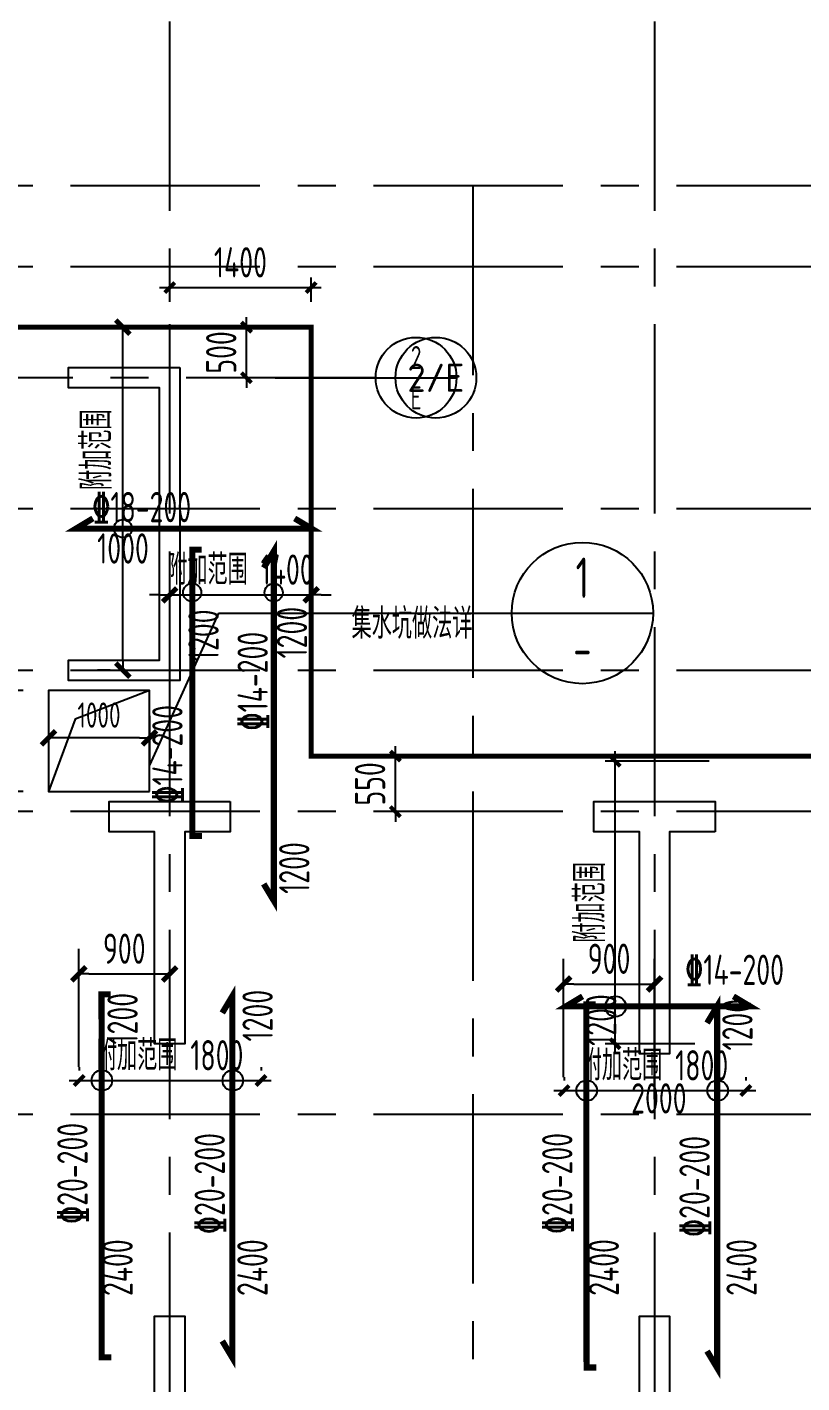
# Model space of a CAD drawing. Extents: x 627893 to 789462, y -407363 to 145317.
# Drawn here: x 683223 to 690894, y 118953 to 132387 of the extents above; entities that cross this region are included whole.
import ezdxf
from ezdxf.enums import TextEntityAlignment as Align

# ---------------------------------------------------------------- set-up
doc = ezdxf.new("R2010")
doc.units = 0
doc.header["$LTSCALE"] = 100
doc.linetypes.add('CENTER', pattern=[2, 1.25, -0.25, 0.25, -0.25])
doc.layers.get('0').update_dxf_attribs({"linetype": 'CONTINUOUS'})
doc.layers.get('Defpoints').update_dxf_attribs({"linetype": 'CONTINUOUS'})
for name, color, linetype in [('1508', 2, 'CONTINUOUS'), ('451', 7, 'CONTINUOUS'), ('AXIS', 3, 'CONTINUOUS'), ('DIM', 3, 'CONTINUOUS'), ('dim-wall', 7, 'CONTINUOUS'), ('JSK', 4, 'CONTINUOUS'), ('PAXIS', 253, 'CENTER'), ('s索引', 6, 'CONTINUOUS'), ('THIN', 7, 'CONTINUOUS'), ('Z-TEXT', 2, 'CONTINUOUS'), ('板底钢筋', 24, 'CONTINUOUS'), ('砼墙', 3, 'CONTINUOUS')]:
    doc.layers.add(name, color=color, linetype=linetype)
doc.layers.add('REIN', color=6, linetype='CONTINUOUS', lineweight=18)
doc.styles.add('CADReader_TextStyle', font='tssdeng.shx', dxfattribs={"height": 0.2, "bigfont": 'gbcbig.shx'})
doc.styles.get("Standard").update_dxf_attribs({"font": 'tssdeng.shx', "width": 0.7, "bigfont": 'tssdchn.shx'})
doc.styles.add('TSSD_Dimension', font='Tssdeng.shx', dxfattribs={"width": 0.7, "bigfont": 'tssdchn.shx'})
doc.styles.add('TSSD_Num', font='Tssdeng.shx', dxfattribs={"width": 0.7, "bigfont": 'hztxt.shx'})
doc.dimstyles.new('TSSD_100_100', dxfattribs={"dimtxt": 300, "dimasz": 100, "dimexe": 100, "dimexo": 250, "dimgap": 100, "dimtad": 1, "dimdec": 0, "dimzin": 0, "dimdsep": 46, "dimtxsty": 'TSSD_Dimension', "dimblk": 'ARCHTICK', "dimcen": 0, "dimdle": 100, "dimclrt": 7, "dimadec": 0, "dimazin": 0, "dimtfac": 1, "dimtdec": 0, "dimtix": 1, "dimtmove": 2, "dimatfit": 3, "dimfxl": 1, "dimtolj": 1, "dimtzin": 0, "dimarcsym": 0})
doc.dimstyles.new('TSSD_100_100$0', dxfattribs={"dimtxt": 300, "dimasz": 100, "dimexe": 250, "dimexo": 250, "dimgap": 100, "dimtad": 1, "dimdec": 0, "dimzin": 0, "dimdsep": 46, "dimtxsty": 'TSSD_Dimension', "dimblk": '_TSDBK', "dimblk1": '_TSDBK', "dimblk2": '_TSDBK', "dimsah": 1, "dimcen": 0, "dimclrt": 7, "dimadec": 0, "dimazin": 0, "dimtfac": 1, "dimtdec": 0, "dimtix": 1, "dimtmove": 2, "dimatfit": 3, "dimldrblk": '_TSDBK', "dimfxl": 1, "dimtolj": 1, "dimtzin": 0, "dimarcsym": 0})

# ---------------------------------------------------------------- blocks, each defined once
blk = doc.blocks.new('_ArchTick')
at = {"color": 0, "linetype": 'ByBlock', "const_width": 0.4}
blk.add_lwpolyline([(-0.5, -0.5), (0.5, 0.5)], dxfattribs=at)
blk = doc.blocks.new('*D7')
at = {"layer": 'Defpoints', "color": 0}
for p in [(690339, 121849), (688539, 121732), (690339, 121732)]:
    blk.add_point(p, dxfattribs=at)
at = {"layer": 'dim-wall', "color": 0, "lineweight": -2}
for p, q in [((688539, 121982), (688539, 121949)), ((690339, 121982), (690339, 121949)), ((688439, 121849), (690439, 121849))]:
    blk.add_line(p, q, dxfattribs=at)
at = {"layer": 'dim-wall', "color": 0, "lineweight": -2, "xscale": 100, "yscale": 100, "zscale": 100, "rotation": 180}
blk.add_blockref('_ArchTick', (688539, 121849), dxfattribs=at)
at = {"layer": 'dim-wall', "color": 0, "lineweight": -2, "xscale": 100, "yscale": 100, "zscale": 100}
blk.add_blockref('_ArchTick', (690339, 121849), dxfattribs=at)
at = {"layer": 'dim-wall', "color": 7, "insert": (689439, 122099), "char_height": 300, "attachment_point": 5, "style": 'TSSD_Dimension'}
blk.add_mtext('\\A1;附加范围 1800', dxfattribs=at)
blk = doc.blocks.new('*D8')
at = {"layer": 'Defpoints', "color": 0}
for p in [(689045, 125113), (690225, 125113), (690085, 122313)]:
    blk.add_point(p, dxfattribs=at)
at = {"layer": 'DIM', "color": 0, "lineweight": -2}
for p, q in [((689045, 122213), (689045, 125213)), ((689975, 125113), (688945, 125113)), ((689835, 122313), (688945, 122313))]:
    blk.add_line(p, q, dxfattribs=at)
at = {"layer": 'DIM', "color": 0, "lineweight": -2, "xscale": 100, "yscale": 100, "zscale": 100}
for p, rotation in [((689045, 125113), 90), ((689045, 122313), 270)]:
    blk.add_blockref('_ArchTick', p, dxfattribs=dict(at, rotation=rotation))
at = {"layer": 'DIM', "color": 7, "insert": (688795, 123713), "char_height": 300, "attachment_point": 5, "rotation": 90, "style": 'TSSD_Dimension'}
blk.add_mtext('\\A1;\\A1;附加范围', dxfattribs=at)
blk = doc.blocks.new('*D29')
at = {"layer": 'Defpoints', "color": 0}
for p in [(685248, 129413), (685395, 129413), (685248, 128913)]:
    blk.add_point(p, dxfattribs=at)
at = {"layer": 'DIM', "color": 0, "lineweight": -2}
for p, q in [((685395, 129413), (685395, 129513)), ((685395, 128913), (685395, 129413)), ((685498, 129413), (685495, 129413)), ((685395, 128913), (685395, 128813)), ((685498, 128913), (685495, 128913))]:
    blk.add_line(p, q, dxfattribs=at)
at = {"layer": 'DIM', "color": 0, "lineweight": -2, "xscale": 100, "yscale": 100, "zscale": 100}
for p, rotation in [((685395, 129413), 270), ((685395, 128913), 90)]:
    blk.add_blockref('_ArchTick', p, dxfattribs=dict(at, rotation=rotation))
at = {"layer": 'DIM', "color": 7, "insert": (685145, 129163), "char_height": 300, "attachment_point": 5, "rotation": 90, "style": 'TSSD_Dimension'}
blk.add_mtext('\\A1;500', dxfattribs=at)
blk = doc.blocks.new('*D30')
at = {"layer": 'Defpoints', "color": 0}
for p in [(686035, 129806), (684635, 129413), (686035, 129413)]:
    blk.add_point(p, dxfattribs=at)
at = {"layer": 'DIM', "color": 0, "lineweight": -2}
for p, q in [((684535, 129806), (686135, 129806)), ((684635, 129663), (684635, 129906)), ((686035, 129663), (686035, 129906))]:
    blk.add_line(p, q, dxfattribs=at)
at = {"layer": 'DIM', "color": 0, "lineweight": -2, "xscale": 100, "yscale": 100, "zscale": 100, "rotation": 180}
blk.add_blockref('_ArchTick', (684635, 129806), dxfattribs=at)
at = {"layer": 'DIM', "color": 0, "lineweight": -2, "xscale": 100, "yscale": 100, "zscale": 100}
blk.add_blockref('_ArchTick', (686035, 129806), dxfattribs=at)
at = {"layer": 'DIM', "color": 7, "insert": (685335, 130056), "char_height": 300, "attachment_point": 5, "style": 'TSSD_Dimension'}
blk.add_mtext('\\A1;1400', dxfattribs=at)
blk = doc.blocks.new('*D31')
at = {"layer": 'Defpoints', "color": 0}
for p in [(686869, 125163), (687023, 125163), (687023, 124613)]:
    blk.add_point(p, dxfattribs=at)
at = {"layer": 'DIM', "color": 0, "lineweight": -2}
for p, q in [((686869, 125163), (686869, 125263)), ((686773, 125163), (686769, 125163)), ((686869, 124613), (686869, 125163)), ((686773, 124613), (686769, 124613)), ((686869, 124613), (686869, 124513))]:
    blk.add_line(p, q, dxfattribs=at)
at = {"layer": 'DIM', "color": 0, "lineweight": -2, "xscale": 100, "yscale": 100, "zscale": 100}
for p, rotation in [((686869, 125163), 270), ((686869, 124613), 90)]:
    blk.add_blockref('_ArchTick', p, dxfattribs=dict(at, rotation=rotation))
at = {"layer": 'DIM', "color": 7, "insert": (686619, 124888), "char_height": 300, "attachment_point": 5, "rotation": 90, "style": 'TSSD_Dimension'}
blk.add_mtext('\\A1;550', dxfattribs=at)
blk = doc.blocks.new('_TSDBK')
blk.add_line((-1, 0), (0, 0))
at = {"const_width": 0.5}
blk.add_lwpolyline([(-0.7, -0.7), (0.7, 0.7)], dxfattribs=at)
blk = doc.blocks.new('*D38')
at = {"layer": 'Defpoints', "color": 0}
for p in [(684435, 125812), (683435, 125409), (683435, 125345)]:
    blk.add_point(p, dxfattribs=at)
at = {"layer": 'dim-wall', "color": 0, "lineweight": -2}
for p, q in [((684435, 125562), (684435, 125095)), ((684335, 125345), (683535, 125345)), ((683435, 125159), (683435, 125095))]:
    blk.add_line(p, q, dxfattribs=at)
at = {"layer": 'dim-wall', "color": 0, "lineweight": -2, "xscale": 100, "yscale": 100, "zscale": 100, "rotation": 180}
blk.add_blockref('_TSDBK', (683435, 125345), dxfattribs=at)
at = {"layer": 'dim-wall', "color": 0, "lineweight": -2, "xscale": 100, "yscale": 100, "zscale": 100}
blk.add_blockref('_TSDBK', (684435, 125345), dxfattribs=at)
at = {"layer": 'dim-wall', "color": 7, "insert": (683935, 125570), "char_height": 250, "attachment_point": 5, "style": 'TSSD_Dimension'}
blk.add_mtext('\\A1;1000', dxfattribs=at)
blk = doc.blocks.new('*D39')
at = {"layer": 'Defpoints', "color": 0}
for p in [(683435, 125813), (682850, 124812), (683435, 124812)]:
    blk.add_point(p, dxfattribs=at)
at = {"layer": 'dim-wall', "color": 0, "lineweight": -2}
for p, q in [((683185, 125813), (682600, 125813)), ((682850, 125713), (682850, 124912)), ((683185, 124812), (682600, 124812))]:
    blk.add_line(p, q, dxfattribs=at)
at = {"layer": 'dim-wall', "color": 0, "lineweight": -2, "xscale": 100, "yscale": 100, "zscale": 100}
for p, rotation in [((682850, 125813), 90), ((682850, 124812), 270)]:
    blk.add_blockref('_TSDBK', p, dxfattribs=dict(at, rotation=rotation))
at = {"layer": 'dim-wall', "color": 7, "insert": (682625, 125312), "char_height": 250, "attachment_point": 5, "rotation": 90, "style": 'TSSD_Dimension'}
blk.add_mtext('\\A1;1000', dxfattribs=at)
blk = doc.blocks.new('*D40')
at = {"layer": 'Defpoints', "color": 0}
for p in [(683435, 124812), (682850, 124613), (683435, 124613)]:
    blk.add_point(p, dxfattribs=at)
at = {"layer": 'dim-wall', "color": 0, "lineweight": -2}
for p, q in [((682850, 124912), (682850, 125012)), ((683185, 124812), (682600, 124812)), ((682850, 124812), (682850, 124613)), ((683185, 124613), (682600, 124613)), ((682850, 124513), (682850, 124413))]:
    blk.add_line(p, q, dxfattribs=at)
at = {"layer": 'dim-wall', "color": 0, "lineweight": -2, "xscale": 100, "yscale": 100, "zscale": 100}
for p, rotation in [((682850, 124812), 270), ((682850, 124613), 90)]:
    blk.add_blockref('_TSDBK', p, dxfattribs=dict(at, rotation=rotation))
at = {"layer": 'dim-wall', "color": 7, "insert": (682625, 124712), "char_height": 250, "attachment_point": 5, "rotation": 90, "style": 'TSSD_Dimension'}
blk.add_mtext('\\A1;200', dxfattribs=at)
blk = doc.blocks.new('ts_idx')
at = {"color": 0, "linetype": 'ByBlock', "lineweight": -2}
blk.add_line((-0.5, 0), (0.5, 0), dxfattribs=at)
blk.add_circle((0, 0), 0.5, dxfattribs=at)
at = {"color": 0, "linetype": 'ByBlock', "lineweight": -2, "style": 'TSSD_Num', "width": 0.7}
for tag, p in [('1', (0, 0.25)), ('A', (0, -0.25))]:
    blk.add_attdef(tag, text='', height=0.2857, dxfattribs=at).set_placement(p, align=Align.MIDDLE_CENTER)
blk = doc.blocks.new('*D76')
at = {"layer": 'Defpoints', "color": 0}
for p in [(685539, 121949), (683739, 121832), (685539, 121832)]:
    blk.add_point(p, dxfattribs=at)
at = {"layer": 'dim-wall', "color": 0, "lineweight": -2}
for p, q in [((683739, 122082), (683739, 122049)), ((685539, 122082), (685539, 122049)), ((683639, 121949), (685639, 121949))]:
    blk.add_line(p, q, dxfattribs=at)
at = {"layer": 'dim-wall', "color": 0, "lineweight": -2, "xscale": 100, "yscale": 100, "zscale": 100, "rotation": 180}
blk.add_blockref('_ArchTick', (683739, 121949), dxfattribs=at)
at = {"layer": 'dim-wall', "color": 0, "lineweight": -2, "xscale": 100, "yscale": 100, "zscale": 100}
blk.add_blockref('_ArchTick', (685539, 121949), dxfattribs=at)
at = {"layer": 'dim-wall', "color": 7, "insert": (684639, 122199), "char_height": 300, "attachment_point": 5, "style": 'TSSD_Dimension'}
blk.add_mtext('\\A1;附加范围 1800', dxfattribs=at)
blk = doc.blocks.new('*D81')
at = {"layer": 'Defpoints', "color": 0}
for p in [(686035, 126761), (684635, 126189), (686035, 126189)]:
    blk.add_point(p, dxfattribs=at)
at = {"layer": 'dim-wall', "color": 0, "lineweight": -2}
for p, q in [((684635, 126439), (684635, 127011)), ((686035, 126439), (686035, 127011)), ((684535, 126761), (684435, 126761)), ((684635, 126761), (686035, 126761)), ((686135, 126761), (686235, 126761))]:
    blk.add_line(p, q, dxfattribs=at)
at = {"layer": 'dim-wall', "color": 0, "lineweight": -2, "xscale": 100, "yscale": 100, "zscale": 100}
blk.add_blockref('_TSDBK', (684635, 126761), dxfattribs=at)
at = {"layer": 'dim-wall', "color": 0, "lineweight": -2, "xscale": 100, "yscale": 100, "zscale": 100, "rotation": 180}
blk.add_blockref('_TSDBK', (686035, 126761), dxfattribs=at)
at = {"layer": 'dim-wall', "color": 7, "insert": (685335, 127011), "char_height": 300, "attachment_point": 5, "style": 'TSSD_Dimension'}
blk.add_mtext('\\A1;附加范围 1400', dxfattribs=at)
blk = doc.blocks.new('*D82')
at = {"layer": 'Defpoints', "color": 0}
for p in [(684171, 129413), (684185, 129413), (684294, 126014)]:
    blk.add_point(p, dxfattribs=at)
at = {"layer": 'dim-wall', "color": 0, "lineweight": -2}
for p, q in [((683935, 129413), (683921, 129413)), ((684171, 126114), (684171, 129313)), ((684044, 126014), (683921, 126014))]:
    blk.add_line(p, q, dxfattribs=at)
at = {"layer": 'dim-wall', "color": 0, "lineweight": -2, "xscale": 100, "yscale": 100, "zscale": 100}
for p, rotation in [((684171, 129413), 90), ((684171, 126014), 270)]:
    blk.add_blockref('_TSDBK', p, dxfattribs=dict(at, rotation=rotation))
at = {"layer": 'dim-wall', "color": 7, "insert": (683909, 128199), "char_height": 300, "attachment_point": 5, "rotation": 90, "style": 'TSSD_Dimension'}
blk.add_mtext('\\A1;\\A1;\\A1;\\A1;\\A1;附加范围', dxfattribs=at)
blk = doc.blocks.new('*D86')
at = {"layer": 'Defpoints', "color": 0}
for p in [(684635, 123005), (683735, 121833), (684635, 121613)]:
    blk.add_point(p, dxfattribs=at)
at = {"layer": 'DIM', "color": 0, "lineweight": -2}
for p, q in [((683735, 122083), (683735, 123255)), ((684635, 121863), (684635, 123255)), ((683835, 123005), (684535, 123005))]:
    blk.add_line(p, q, dxfattribs=at)
at = {"layer": 'DIM', "color": 0, "lineweight": -2, "xscale": 100, "yscale": 100, "zscale": 100, "rotation": 180}
blk.add_blockref('_TSDBK', (683735, 123005), dxfattribs=at)
at = {"layer": 'DIM', "color": 0, "lineweight": -2, "xscale": 100, "yscale": 100, "zscale": 100}
blk.add_blockref('_TSDBK', (684635, 123005), dxfattribs=at)
at = {"layer": 'DIM', "color": 7, "insert": (684185, 123255), "char_height": 300, "attachment_point": 5, "style": 'TSSD_Dimension'}
blk.add_mtext('\\A1;900', dxfattribs=at)
blk = doc.blocks.new('*D87')
at = {"layer": 'Defpoints', "color": 0}
for p in [(689435, 122905), (688535, 121733), (689435, 121513)]:
    blk.add_point(p, dxfattribs=at)
at = {"layer": 'DIM', "color": 0, "lineweight": -2}
for p, q in [((688535, 121983), (688535, 123155)), ((689435, 121763), (689435, 123155)), ((688635, 122905), (689335, 122905))]:
    blk.add_line(p, q, dxfattribs=at)
at = {"layer": 'DIM', "color": 0, "lineweight": -2, "xscale": 100, "yscale": 100, "zscale": 100, "rotation": 180}
blk.add_blockref('_TSDBK', (688535, 122905), dxfattribs=at)
at = {"layer": 'DIM', "color": 0, "lineweight": -2, "xscale": 100, "yscale": 100, "zscale": 100}
blk.add_blockref('_TSDBK', (689435, 122905), dxfattribs=at)
at = {"layer": 'DIM', "color": 7, "insert": (688985, 123155), "char_height": 300, "attachment_point": 5, "style": 'TSSD_Dimension'}
blk.add_mtext('\\A1;900', dxfattribs=at)

msp = doc.modelspace()

# ---------------------------------------------------------------- linework, layer by layer
at = {"layer": '1508', "const_width": 50}
msp.add_lwpolyline([(715734.5, 129412.5), (712034.5, 129412.5), (712034.5, 125162.5), (703284.5, 125162.5), (703284.5, 129212.5), (694784.5, 129212.5), (694784.5, 125162.5), (686034.5, 125162.5), (686034.5, 129412.5), (682334.5, 129412.5), (682334.5, 131312.5), (678734.5, 131312.5), (678734.5, 130512.5), (673934.5, 130512.5), (673934.5, 130512.5), (673934.5, 130512.5), (673934.5, 121112.5), (673934.5, 121112.5), (673934.5, 121112.5), (678034.5, 121112.5), (678034.5, 116012.5), (720034.5, 116012.5)], dxfattribs=at)
at = {"layer": '451'}
for centre, radius in [((684857.1, 126783.8), 89.9), ((685663.5, 126783.8), 89.9), ((689049.6, 122682.5), 102.2), ((683963.3, 121949.4), 102.2), ((685259.6, 121949.4), 102.2), ((688763.3, 121849.4), 102.2), ((690059.6, 121849.4), 102.2)]:
    msp.add_circle(centre, radius, dxfattribs=at)
at = {"layer": 'AXIS', "linetype": 'Continuous'}
msp.add_lwpolyline([(685680.6, 128912.5), (686870.1, 128912.5)], dxfattribs=at)
msp.add_circle((687270, 128912.5), 400, dxfattribs=at)
at = {"layer": 'dim-wall'}
msp.add_circle((684171.3, 127418.1), 89.4, dxfattribs=at)
at = {"layer": 'JSK'}
msp.add_lwpolyline([(684434.5, 124812.5), (684434.5, 125812.5), (683434.5, 125812.5), (683434.5, 124812.5)], close=True, dxfattribs=at)
msp.add_lwpolyline([(684434.5, 125812.5), (683698.4, 125529.1), (683434.5, 124812.5)], dxfattribs=at)
at = {"layer": 'PAXIS', "ltscale": 15}
for points in [[(684634.5, 132441.9), (684634.5, 114510.6)], [(689434.5, 132441.9), (689434.5, 114510.6)], [(724528.6, 130812.9), (673466.9, 130812.9)], [(687634.5, 130812.9), (687634.5, 114510.6)], [(724528.6, 130012.9), (673466.9, 130012.9)], [(686674.4, 128912.5), (680981.6, 128912.5)], [(724528.6, 127612.9), (673466.9, 127612.9)], [(724528.6, 126012.9), (673466.9, 126012.9)], [(724528.6, 124612.9), (673466.9, 124612.9)], [(724528.6, 121612.9), (673466.9, 121612.9)]]:
    msp.add_lwpolyline(points, dxfattribs=at)
at = {"layer": 'REIN', "const_width": 60}
for points in [[(684955.5, 124372.8), (684859.8, 124372.8), (684859.2, 127209.7), (684950.6, 127209.7)], [(684057.4, 119205.2), (683961.7, 119205.2), (683959.8, 122801.8), (684051.2, 122801.8)], [(688857.4, 119105.2), (688761.7, 119105.2), (688759.8, 122701.8), (688851.2, 122701.8)]]:
    msp.add_lwpolyline(points, dxfattribs=at)
at = {"layer": 's索引'}
for q in [(684434.5, 125073.8), (688020.6, 126581)]:
    msp.add_line((685119.4, 126581), q, dxfattribs=at)
at = {"layer": '板底钢筋', "const_width": 60}
for points in [[(683874.6, 127518.1), (683708, 127418.1), (686038.5, 127418.1), (685871.8, 127518.1)], [(685565.8, 123896.9), (685665.8, 123730.3), (685665.8, 127194.8), (685565.8, 127028.2)], [(685155.3, 119367.8), (685255.3, 119201.1), (685255.3, 122784.9), (685155.3, 122618.3)], [(688722.5, 122782.5), (688555.8, 122682.5), (690382.8, 122682.5), (690216.1, 122782.5)], [(689955.3, 119267.8), (690055.3, 119101.1), (690055.3, 122684.9), (689955.3, 122518.3)]]:
    msp.add_lwpolyline(points, dxfattribs=at)
at = {"layer": '砼墙'}
for points in [[(684734.5, 129012.5), (684734.5, 125912.5), (683634.5, 125912.5), (683634.5, 126112.5), (684534.5, 126112.5), (684534.5, 128812.5), (683634.5, 128812.5), (683634.5, 129012.5)], [(685234.5, 124712.5), (685234.5, 124412.5), (684784.5, 124412.5), (684784.5, 122312.5), (684484.5, 122312.5), (684484.5, 124412.5), (684034.5, 124412.5), (684034.5, 124712.5), (684784.5, 124712.5)], [(690034.5, 124412.5), (689584.5, 124412.5), (689584.5, 122212.5), (689284.5, 122212.5), (689284.5, 124412.5), (688834.5, 124412.5), (688834.5, 124712.5), (689584.5, 124712.5), (690034.5, 124712.5)], [(685384.5, 116712.5), (685384.5, 116412.5), (684484.5, 116412.5), (683884.5, 116412.5), (683884.5, 116712.5), (684484.5, 116712.5), (684484.5, 119612.5), (684784.5, 119612.5), (684784.5, 116712.5)], [(689934.5, 116712.5), (689934.5, 116412.5), (689284.5, 116412.5), (688934.5, 116412.5), (688934.5, 116712.5), (689284.5, 116712.5), (689284.5, 119612.5), (689584.5, 119612.5), (689584.5, 116712.5)]]:
    msp.add_lwpolyline(points, close=True, dxfattribs=at)

# ---------------------------------------------------------------- block references
at = {"layer": 'AXIS'}
ref = msp.add_blockref('ts_idx', (687074.4, 128912.5), dxfattribs=dict(at, xscale=800, yscale=800, zscale=800))
ref.add_attrib('1', '2', dxfattribs={"layer": 'THIN', "height": 228.6, "style": 'TSSD_Num', "width": 0.7}).set_placement((687074.4, 129112.5), align=Align.MIDDLE_CENTER)
ref.add_attrib('10', 'E', dxfattribs={"layer": 'THIN', "height": 228.6, "style": 'TSSD_Num', "width": 0.7}).set_placement((687074.4, 128712.5), align=Align.MIDDLE_CENTER)
at = {"layer": 's索引'}
ref = msp.add_blockref('ts_idx', (688720.6, 126581), dxfattribs=dict(at, xscale=1400, yscale=1400, zscale=1400))
ref.add_attrib('1', '1', dxfattribs={"layer": 'THIN', "height": 400, "style": 'TSSD_Num', "width": 0.7}).set_placement((688720.6, 126931), align=Align.MIDDLE_CENTER)
ref.add_attrib('10', '-', dxfattribs={"layer": 'THIN', "height": 400, "style": 'TSSD_Num', "width": 0.7}).set_placement((688720.6, 126231), align=Align.MIDDLE_CENTER)

# ---------------------------------------------------------------- texts
at = {"layer": 'AXIS', "color": 7, "style": 'CADReader_TextStyle'}
msp.add_text('2/E', height=280, dxfattribs=at).set_placement((687270, 128912.5), align=Align.MIDDLE)
at = {"layer": 's索引', "width": 0.7}
msp.add_text('集水坑做法详', height=300, dxfattribs=at).set_placement((686435.2, 126236.3), align=Align.BOTTOM_LEFT)
at = {"layer": 'Z-TEXT', "width": 0.7}
for s, p in [('%%13218-200', (683868, 127480.6)), ('1000', (683916.4, 127070.5)), ('%%13214-200', (689738.4, 122895.8)), ('2000', (689203.6, 121621.8))]:
    msp.add_text(s, height=300, dxfattribs=at).set_placement(p)
for s, p in [('1200', (685119.9, 126104.7)), ('1200', (685994.7, 126130.9)), ('%%13214-200', (685606.1, 125416.4)), ('%%13214-200', (684762.2, 124691.1)), ('1200', (686018, 123798.6)), ('1200', (684318, 122305.4)), ('1200', (685655.1, 122335.7)), ('1200', (689057, 122292)), ('1200', (690405.5, 122246)), ('%%13220-200', (683821.9, 120527.5)), ('%%13220-200', (685181.1, 120426.6)), ('%%13220-200', (688621.9, 120427.5)), ('%%13220-200', (689980.9, 120397.9)), ('2400', (684269.2, 119813.4)), ('2400', (685604.1, 119813.4)), ('2400', (689082.3, 119815.3)), ('2400', (690446.4, 119815.3))]:
    msp.add_text(s, height=300, rotation=90, dxfattribs=at).set_placement(p)

# ---------------------------------------------------------------- dimensions: what is measured, and where the dimension line sits
at = {"layer": 'DIM'}
for base, p1, p2, dimstyle, picture, middle in [((686034.5, 129805.6), (684634.5, 129412.5), (686034.5, 129412.5), 'TSSD_100_100', '*D30', (685334.5, 130055.6)), ((684634.54, 123004.7812), (683734.9715, 121833.3327), (684634.54, 121612.5158), 'TSSD_100_100$0', '*D86', (684184.7557, 123254.7812)), ((689434.54, 122904.7812), (688534.9715, 121733.3327), (689434.54, 121512.5158), 'TSSD_100_100$0', '*D87', (688984.7557, 123154.7812))]:
    dim = msp.add_linear_dim(base=base, p1=p1, p2=p2, dimstyle=dimstyle, dxfattribs=at)
    dim.commit()
    dim.dimension.update_dxf_attribs({"geometry": picture, "text_midpoint": middle})
for base, p1, p2, picture, middle in [((685395.4, 129412.5), (685248.2, 128912.5), (685248.2, 129412.5), '*D29', (685145.4, 129162.5)), ((686868.5, 125162.5), (687022.5, 124612.5), (687022.5, 125162.5), '*D31', (686618.5, 124887.5))]:
    dim = msp.add_linear_dim(base=base, p1=p1, p2=p2, angle=90, dimstyle='TSSD_100_100', dxfattribs=at)
    dim.commit()
    dim.dimension.update_dxf_attribs({"geometry": picture, "text_midpoint": middle})
dim = msp.add_linear_dim(base=(689045.3, 125112.5), p1=(690084.8, 122312.5), p2=(690224.6, 125112.5), angle=90, text='\\A1;附加范围', dimstyle='TSSD_100_100', dxfattribs=at)
dim.commit()
dim.dimension.update_dxf_attribs({"geometry": '*D8', "text_midpoint": (688795.3, 123712.5)})
at = {"layer": 'dim-wall'}
dim = msp.add_linear_dim(base=(684171.3, 129412.5), p1=(684293.8, 126013.5), p2=(684184.5, 129412.5), angle=90, text='\\A1;\\A1;\\A1;\\A1;附加范围', dimstyle='TSSD_100_100$0', dxfattribs=at)
dim.commit()
dim.dimension.update_dxf_attribs({"geometry": '*D82', "text_midpoint": (683908.8, 128198.7), "dimtype": 160})
for base, p1, p2, dimstyle, picture, middle in [((686034.5, 126761.5), (684634.5, 126188.8), (686034.5, 126188.8), 'TSSD_100_100$0', '*D81', (685334.5, 127011.5)), ((685538.9, 121949.4), (683738.9, 121832.4), (685538.9, 121832.4), 'TSSD_100_100', '*D76', (684638.9, 122199.4)), ((690338.9, 121849.4), (688538.9, 121732.4), (690338.9, 121732.4), 'TSSD_100_100', '*D7', (689438.9, 122099.4))]:
    dim = msp.add_linear_dim(base=base, p1=p1, p2=p2, angle=180, text='附加范围 <>', dimstyle=dimstyle, dxfattribs=at)
    dim.commit()
    dim.dimension.update_dxf_attribs({"geometry": picture, "text_midpoint": middle})
for base, p1, p2, picture, middle in [((682850, 124812.5), (683434.5, 125812.5), (683434.5, 124812.5), '*D39', (682625, 125312.5)), ((682850, 124612.5), (683434.5, 124812.5), (683434.5, 124612.5), '*D40', (682625, 124712.5))]:
    dim = msp.add_linear_dim(base=base, p1=p1, p2=p2, angle=90, dimstyle='TSSD_100_100$0', override={"dimtxt": 250}, dxfattribs=at)
    dim.commit()
    dim.dimension.update_dxf_attribs({"geometry": picture, "text_midpoint": middle})
dim = msp.add_linear_dim(base=(683434.5, 125344.7), p1=(684434.5, 125812.5), p2=(683434.5, 125409.2), dimstyle='TSSD_100_100$0', override={"dimtxt": 250}, dxfattribs=at)
dim.commit()
dim.dimension.update_dxf_attribs({"geometry": '*D38', "text_midpoint": (683934.5, 125569.7)})

doc.saveas('drawing.dxf')
